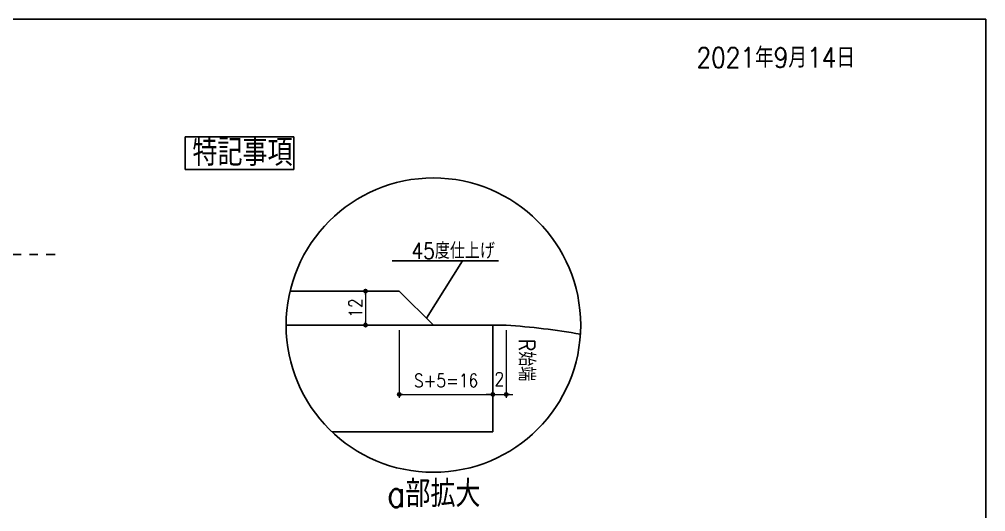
# Model space of a CAD drawing. Extents: x 89504 to 820828, y -104886 to 219894.
# Drawn here: x 819382 to 820828, y -102654 to -101916 of the extents above; entities that cross this region are included whole.
import ezdxf
from ezdxf.enums import TextEntityAlignment as Align

# ---------------------------------------------------------------- set-up
doc = ezdxf.new("R2010")
doc.units = 0
doc.header["$MEASUREMENT"] = 0
doc.linetypes.add('CENTER1', pattern=[10, 6.25, -1.25, 1.25, -1.25])
doc.layers.get('0').update_dxf_attribs({"color": 3, "linetype": 'CONTINUOUS'})
doc.layers.get('Defpoints').update_dxf_attribs({"linetype": 'CONTINUOUS'})
for name, color, linetype in [('I図面枠', 211, 'CONTINUOUS'), ('waku$0$00_01雲', 2, 'CONTINUOUS'), ('寸法', 4, 'CONTINUOUS')]:
    doc.layers.add(name, color=color, linetype=linetype)
doc.layers.add('waku$0$DEF', color=161, linetype='CONTINUOUS', plot=False)
doc.styles.add('DRACAD', font='txt', dxfattribs={"width": 0.85, "bigfont": 'extfont2'})
doc.styles.add('KANJI', font='simplex.shx', dxfattribs={"width": 0.7, "bigfont": 'extfont2.shx'})
doc.styles.add('waku$0$DRACAD', font='txt', dxfattribs={"width": 0.85, "bigfont": 'extfont2'})
doc.dimstyles.new('S5', dxfattribs={"dimscale": 5, "dimtxt": 4, "dimasz": 1, "dimexe": 1, "dimexo": 1.5, "dimgap": 1, "dimtad": 1, "dimtxsty": 'KANJI', "dimblk": 'ORIGIN', "dimcen": 0, "dimclrd": 256, "dimclre": 256, "dimclrt": 256, "dimadec": 0, "dimazin": 0, "dimtfac": 1, "dimtmove": 2, "dimatfit": 2, "dimfxl": 1, "dimtolj": 2, "dimlwd": 5, "dimlwe": 5, "dimarcsym": 0})

# ---------------------------------------------------------------- blocks, each defined once
blk = doc.blocks.new('waku')
at = {"layer": 'waku$0$DEF'}
blk.add_lwpolyline([(-76102, 40666), (92098, 40666), (92098, -78134), (-76102, -78134)], close=True, dxfattribs=at)
at = {"layer": 'waku$0$00_01雲', "linetype": 'Continuous', "style": 'waku$0$DRACAD', "width": 0.85}
blk.add_text('2021年9月14日', height=1200, dxfattribs=at).set_placement((79533, 38370), align=Align.MIDDLE_CENTER)
blk = doc.blocks.new('_ORIGIN')
at = {"color": 0, "linetype": 'ByBlock'}
blk.add_line((0, 0), (-1, 0), dxfattribs=at)
blk.add_circle((0, 0), 0.5, dxfattribs=at)
blk = doc.blocks.new('*D150')
at = {"layer": 'Defpoints', "color": 0, "ltscale": 4, "transparency": 16777216}
for p in [(819950.2, -102374.4), (820090.2, -102374.4), (820090.2, -102478.1)]:
    blk.add_point(p, dxfattribs=at)
at = {"layer": '寸法', "lineweight": 5, "ltscale": 4, "transparency": 16777216}
for p, q in [((819950.2, -102381.9), (819950.2, -102483.1)), ((820090.2, -102381.9), (820090.2, -102483.1)), ((819955.2, -102478.1), (820085.2, -102478.1))]:
    blk.add_line(p, q, dxfattribs=at)
at = {"layer": '寸法', "lineweight": 5, "ltscale": 4, "transparency": 16777216, "xscale": 5, "yscale": 5, "zscale": 5, "rotation": 180}
blk.add_blockref('_ORIGIN', (819950.2, -102478.1), dxfattribs=at)
at = {"layer": '寸法', "lineweight": 5, "ltscale": 4, "transparency": 16777216, "xscale": 5, "yscale": 5, "zscale": 5}
blk.add_blockref('_ORIGIN', (820090.2, -102478.1), dxfattribs=at)
at = {"layer": '寸法', "ltscale": 4, "transparency": 16777216, "insert": (820020.2, -102457.3), "char_height": 20, "attachment_point": 5, "style": 'DRACAD'}
blk.add_mtext('\\A2;S+5=16', dxfattribs=at)
blk = doc.blocks.new('*D151')
at = {"layer": 'Defpoints', "color": 0, "ltscale": 4, "transparency": 16777216}
for p in [(820090.2, -102374.4), (820110.2, -102374.4), (820110.2, -102478.1)]:
    blk.add_point(p, dxfattribs=at)
at = {"layer": '寸法', "lineweight": 5, "ltscale": 4, "transparency": 16777216}
for p, q in [((820090.2, -102381.9), (820090.2, -102483.1)), ((820110.2, -102381.9), (820110.2, -102483.1)), ((820085.2, -102478.1), (820080.2, -102478.1)), ((820090.2, -102478.1), (820110.2, -102478.1)), ((820115.2, -102478.1), (820120.2, -102478.1))]:
    blk.add_line(p, q, dxfattribs=at)
at = {"layer": '寸法', "lineweight": 5, "ltscale": 4, "transparency": 16777216, "xscale": 5, "yscale": 5, "zscale": 5}
blk.add_blockref('_ORIGIN', (820090.2, -102478.1), dxfattribs=at)
at = {"layer": '寸法', "lineweight": 5, "ltscale": 4, "transparency": 16777216, "xscale": 5, "yscale": 5, "zscale": 5, "rotation": 180}
blk.add_blockref('_ORIGIN', (820110.2, -102478.1), dxfattribs=at)
at = {"layer": '寸法', "ltscale": 4, "transparency": 16777216, "insert": (820099.8, -102455.1), "char_height": 20, "attachment_point": 5, "style": 'DRACAD'}
blk.add_mtext('\\A2;2', dxfattribs=at)
blk = doc.blocks.new('*D152')
at = {"layer": 'Defpoints', "color": 0, "linetype": 'Continuous', "transparency": 16777216}
for p in [(819950.2, -102323.4), (819899.8, -102374.4), (819950.2, -102374.4)]:
    blk.add_point(p, dxfattribs=at)
at = {"layer": '寸法', "linetype": 'Continuous', "lineweight": 5, "transparency": 16777216}
for p, q in [((819942.7, -102323.4), (819894.8, -102323.4)), ((819899.8, -102328.4), (819899.8, -102369.4)), ((819942.7, -102374.4), (819894.8, -102374.4))]:
    blk.add_line(p, q, dxfattribs=at)
at = {"layer": '寸法', "linetype": 'Continuous', "lineweight": 5, "transparency": 16777216, "xscale": 5, "yscale": 5, "zscale": 5}
for p, rotation in [((819899.8, -102323.4), 90), ((819899.8, -102374.4), 270)]:
    blk.add_blockref('_ORIGIN', p, dxfattribs=dict(at, rotation=rotation))
at = {"layer": '寸法', "linetype": 'Continuous', "transparency": 16777216, "insert": (819884.8, -102348.9), "char_height": 20, "attachment_point": 5, "rotation": 90, "style": 'DRACAD'}
blk.add_mtext('\\A2;12', dxfattribs=at)

msp = doc.modelspace()

# ---------------------------------------------------------------- linework, layer by layer
at = {"layer": '寸法', "linetype": 'CENTER1', "ltscale": 10}
msp.add_line((817021.92787, -102268.43157), (819435.10203, -102268.43157), dxfattribs=at)
at = {"layer": '寸法', "ltscale": 4}
for p, q in [((820098.79923, -102278.27693), (819939.67827, -102278.27693)), ((819991.00205, -102364.22285), (820044.66764, -102278.27693)), ((819950.20205, -102323.42285), (820001.20205, -102374.42285))]:
    msp.add_line(p, q, dxfattribs=at)
at = {"layer": '寸法'}
for p, q in [((819950.20205, -102323.42285), (819786.78317, -102323.42285)), ((820090.20205, -102374.42285), (819780.80138, -102374.42285)), ((820090.20205, -102534.42285), (820090.20205, -102374.42285)), ((819849.62218, -102534.42285), (820090.20205, -102534.42285))]:
    msp.add_line(p, q, dxfattribs=at)
at = {"layer": '寸法', "ltscale": 5}
msp.add_line((820090.20205, -102374.42285), (820110.20205, -102374.42285), dxfattribs=at)
at = {"layer": '寸法', "linetype": 'Continuous'}
msp.add_lwpolyline([(819629.92723, -102141.2235), (819792.29003, -102141.2235), (819792.29003, -102092.47885), (819629.92723, -102092.47885)], close=True, dxfattribs=at)
msp.add_circle((820001.20205, -102374.42285), 220.40068, dxfattribs=at)
at = {"layer": '寸法', "ltscale": 4}
msp.add_arc((820032.30284, -103471.66107), 1100, 80.11272329, 85.93905879, dxfattribs=at)

# ---------------------------------------------------------------- block references
at = {"layer": 'I図面枠', "xscale": 0.025, "yscale": 0.025, "zscale": 0.025}
msp.add_blockref('waku', (818525.15095, -102933.07418), dxfattribs=at)

# ---------------------------------------------------------------- texts
at = {"layer": '寸法', "linetype": 'Continuous', "lineweight": -3, "style": 'DRACAD', "width": 0.85}
for s, p in [('特記事項', (819640.72312, -102135.87301)), ('a部拡大', (819931.66136, -102646.87632))]:
    msp.add_text(s, height=40, dxfattribs=at).set_placement(p)
at = {"layer": '寸法', "ltscale": 4, "style": 'DRACAD', "width": 0.85}
msp.add_text('45度仕上げ', height=24, dxfattribs=at).set_placement((820093.22189, -102263.06581), align=Align.MIDDLE_RIGHT)
msp.add_text('R始端', height=24, rotation=270, dxfattribs=at).set_placement((820128.89805, -102395.14223))

# ---------------------------------------------------------------- dimensions: what is measured, and where the dimension line sits
at = {"layer": '寸法', "linetype": 'Continuous'}
dim = msp.add_linear_dim(base=(819899.82553, -102374.42285), p1=(819950.20205, -102323.42285), p2=(819950.20205, -102374.42285), angle=90, text='12', dimstyle='S5', override={"dimtxsty": 'DRACAD'}, dxfattribs=at)
dim.commit()
dim.dimension.update_dxf_attribs({"geometry": '*D152', "text_midpoint": (819884.82553, -102348.92285)})
at = {"layer": '寸法', "ltscale": 4}
dim = msp.add_linear_dim(base=(820090.20205, -102478.11191), p1=(819950.20205, -102374.42285), p2=(820090.20205, -102374.42285), text='S+5=16', dimstyle='S5', override={"dimlfac": 0.1, "dimtxsty": 'DRACAD'}, dxfattribs=at)
dim.commit()
dim.dimension.update_dxf_attribs({"geometry": '*D150', "text_midpoint": (820020.20205, -102457.29736), "dimtype": 160})
dim = msp.add_linear_dim(base=(820110.20205, -102478.11191), p1=(820090.20205, -102374.42285), p2=(820110.20205, -102374.42285), dimstyle='S5', override={"dimlfac": 0.1, "dimtxsty": 'DRACAD'}, dxfattribs=at)
dim.commit()
dim.dimension.update_dxf_attribs({"geometry": '*D151', "text_midpoint": (820099.82337, -102455.10029), "dimtype": 160})

doc.saveas('drawing.dxf')
